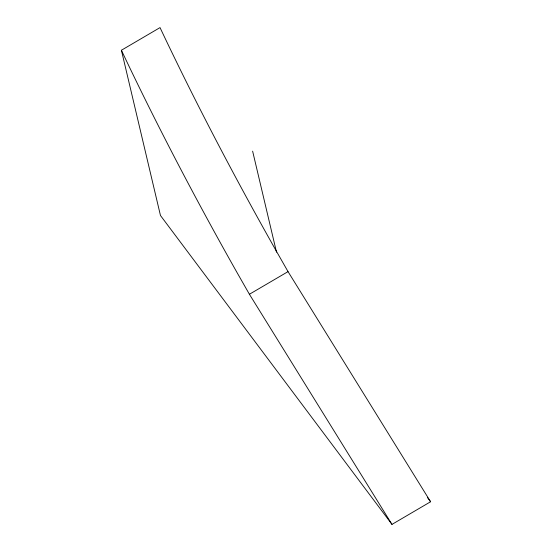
<?xml version="1.0" encoding="UTF-8"?>
<svg xmlns="http://www.w3.org/2000/svg" width="552" height="552" viewBox="0 0 552 552"><rect width="100%" height="100%" fill="white"/><g stroke="black" fill="none" stroke-linecap="round" stroke-linejoin="round"><path stroke-width="0.83" d="M121.405 50.246L160.025 27.6A720.926 134.571 59.6 0 0 276.186 250.836L288.034 271.625L430.594 501.754L391.975 524.4L160.466 215.501L121.405 50.246A720.926 134.571 59.6 0 0 237.56 273.481L249.407 294.264L391.975 524.4M249.407 294.264L288.034 271.625M427.496 497.621L430.594 501.754M252.623 151.151L276.511 252.188"/></g></svg>
